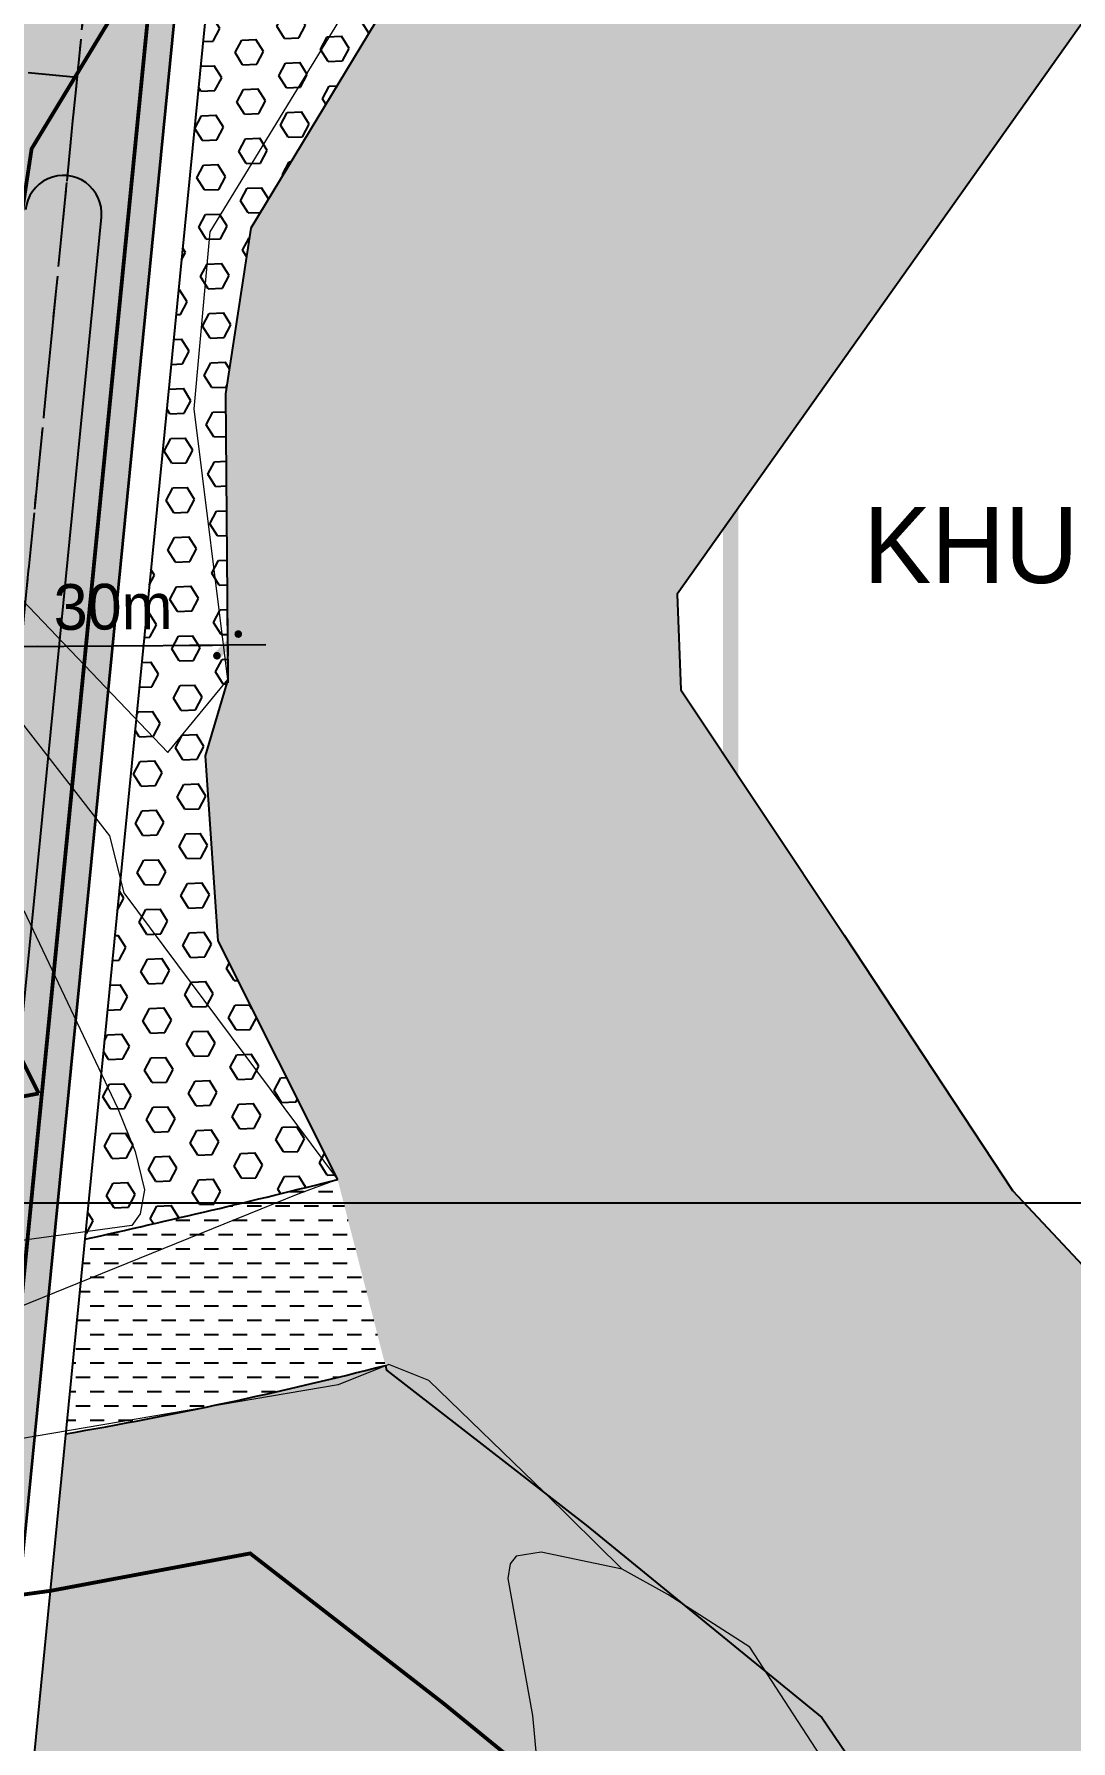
# Model space of a CAD drawing. Header units: metres. Extents: x 0 to 605536, y 0 to 1204694.
# Drawn here: x 600759.5 to 600895.7, y 1183726 to 1183950.2 of the extents above; entities that cross this region are included whole.
import ezdxf

# ---------------------------------------------------------------- set-up
doc = ezdxf.new("R2010")
doc.units = ezdxf.units.M
doc.header["$LTSCALE"] = 10
doc.header["$MEASUREMENT"] = 0
for name, pattern in [('BORDER', [1.75, 0.5, -0.25, 0.5, -0.25, 0, -0.25]), ('CENTER2', [1.125, 0.75, -0.125, 0.125, -0.125]), ('DASHED', [0.75, 0.5, -0.25]), ('DIVIDE', [1.25, 0.5, -0.25, 0, -0.25, 0, -0.25]), ('HIDDEN2', [0.1875, 0.125, -0.0625])]:
    doc.linetypes.add(name, pattern=pattern)
doc.layers.get('0').update_dxf_attribs({"lineweight": 0})
for name, color, linetype, lineweight in [('DAI PHAN CACH CAY XANH', 3, 'Continuous', 25), ('DAT CAY XANH TRONG DVO', 92, 'Continuous', 13), ('H- DUONG', 8, 'Continuous', 5), ('HANH LANG BV DIEN', 2, 'Continuous', 20), ('Hien trang', 251, 'Continuous', 5), ('KHUNG 1', 7, 'Continuous', 5), ('LONG DUONG', 3, 'Continuous', 35)]:
    doc.layers.add(name, color=color, linetype=linetype, lineweight=lineweight)
for name, color, linetype in [('DAT CAY XANH BV SONG RACH', 91, 'Continuous'), ('diencaothe', 1, 'DIVIDE'), ('HANH LANG BAO VE RACH', 162, 'Continuous'), ('KICH THUOC', 7, 'Continuous'), ('LE DUONG', 6, 'Continuous'), ('MAT NUOC', 4, 'Continuous'), ('RANH QUY HOACH', 7, 'Continuous'), ('TEXT', 7, 'Continuous'), ('TIMDUONG', 252, 'HIDDEN2')]:
    doc.layers.add(name, color=color, linetype=linetype)
doc.styles.add('APTIMA', font='VAPTIMN.TTF')
doc.styles.add('AVO', font='VAVON.TTF')
doc.dimstyles.new('1000', dxfattribs={"dimtxt": 6, "dimasz": 2, "dimexe": 1.5, "dimexo": 3.5, "dimgap": 2, "dimtad": 1, "dimdec": 3, "dimzin": 2, "dimdsep": 46, "dimtxsty": 'AVO', "dimblk1": 'TICKA', "dimblk2": 'TICKA', "dimsah": 1, "dimcen": 0, "dimadec": 0, "dimazin": 0, "dimtfac": 1, "dimtdec": 3, "dimtofl": 0, "dimtmove": 2, "dimatfit": 3, "dimldrblk": 'TICKA', "dimfxl": 1, "dimtolj": 1, "dimtzin": 2, "dimarcsym": 0})
pattern_1 = [(0, (0, 0), (1.875, 1.875), [1.875, -1.875])]

# ---------------------------------------------------------------- blocks, each defined once
blk = doc.blocks.new('gfd6758768')
at = {"layer": 'Hien trang', "linetype": 'Continuous'}
for p, q in [((600758.18, 1183835.04), (600770.4700000001, 1183809.14)), ((600770.4700000001, 1183809.14), (600772.81, 1183803.4)), ((600772.81, 1183803.4), (600774.0399999999, 1183798.349999999)), ((600774.0399999999, 1183798.349999999), (600773.4799999996, 1183795.21)), ((600772.35, 1183793.7), (600753.4, 1183791.09)), ((600773.4799999996, 1183795.21), (600772.35, 1183793.7))]:
    blk.add_line(p, q, dxfattribs=at)
for points in [[(600702.7699999999, 1183966.09), (600702.8200000002, 1183943.92), (600706.0300000003, 1183930.26), (600777.09, 1183855.81), (600784.9799999997, 1183865.4), (600780.56, 1183900.94), (600782.67, 1183924.18), (600806.9799999999, 1183964.01), (600780.35, 1184034.85), (600761.35, 1184041.019999999), (600752.4, 1184043.58), (600745.81, 1184043.68), (600716.3900000001, 1184032.76), (600715.03, 1184031.68), (600710.8000000003, 1184024.19), (600713.28, 1184000.1), (600702.7699999999, 1183966.09)], [(600594.4500000001, 1183970.25), (600757.5300000003, 1183860.18), (600769.43, 1183844.84), (600771.3200000002, 1183837.39), (600799.39, 1183799.72), (600794.15, 1183797.78), (600752.46, 1183780.88), (600747.37, 1183780.56), (600717.21, 1183779.52), (600681.71, 1183772.03), (600647.63, 1183771.31), (600615.3600000001, 1183759.32), (600607.2600000004, 1183762.18), (600485.91, 1183761.979999999)], [(600836.7400000001, 1183748.53), (600826.5700000002, 1183758.59), (600811.36, 1183773.32), (600806.09, 1183775.44), (600799.4799999997, 1183772.77), (600741.9999999999, 1183762.97), (600726.59, 1183763.96)], [(600836.7400000001, 1183748.53), (600826.09, 1183750.79), (600822.83, 1183750.25), (600822.02, 1183749.23), (600821.7299999999, 1183747.32), (600824.96, 1183729.32), (600825.5199999999, 1183723.63), (600824.2400000001, 1183723.24)], [(600873.84, 1183704.91), (600867.91, 1183716.14), (600853.4900000001, 1183738.28), (600842.7400000002, 1183745.22), (600836.7400000001, 1183748.53)]]:
    blk.add_lwpolyline(points, dxfattribs=at)
blk = doc.blocks.new('TICKA')
at = {"color": 0}
for p, q in [((0, 2.5), (0, -2.5)), ((-2.5, 0), (2.5, 0))]:
    blk.add_line(p, q, dxfattribs=at)
at = {"color": 0, "const_width": 0.5}
blk.add_lwpolyline([(-0.7071067811865533, -0.7071067811865464), (0.7071067811865533, 0.7071067811865464)], dxfattribs=at)
at = {"color": 0, "const_width": 0.25}
for points in [[(0.5821067811865533, 0.7071067811865464, 1), (0.8321067811865532, 0.7071067811865464, 1)], [(-0.8321067811865532, -0.7071067811865464, 1), (-0.5821067811865533, -0.7071067811865464, 1)]]:
    blk.add_lwpolyline(points, format="xyb", close=True, dxfattribs=at)
blk = doc.blocks.new('*D24')
at = {"layer": 'DEFPOINTS', "color": 0, "transparency": 16777216}
for p in [(600754.9045274135, 1183874.725733448), (600784.9035697976, 1183874.965433341), (600784.943766456, 1183869.934720779)]:
    blk.add_point(p, dxfattribs=at)
at = {"layer": 'KICH THUOC', "color": 0, "lineweight": -2, "transparency": 16777216}
for p, q in [((600754.932492401, 1183871.22584517), (600754.9567090665, 1183868.195068767)), ((600756.9446602309, 1183869.711000879), (600782.9438302971, 1183869.918740786)), ((600784.9315347851, 1183871.465545063), (600784.9557514506, 1183868.43476866))]:
    blk.add_line(p, q, dxfattribs=at)
at = {"layer": 'KICH THUOC', "color": 0, "lineweight": -2, "transparency": 16777216, "xscale": 2, "yscale": 2, "zscale": 2}
for p, rotation in [((600754.944724072, 1183869.695020887), 180.4577979439976), ((600784.943766456, 1183869.934720779), 0.457797943997625)]:
    blk.add_blockref('TICKA', p, dxfattribs=dict(at, rotation=rotation))
at = {"layer": 'KICH THUOC', "color": 0, "transparency": 16777216, "insert": (600769.9034530933, 1183874.920113271), "char_height": 6, "attachment_point": 5, "rotation": 0.45779794399762785, "style": 'AVO'}
blk.add_mtext('\\A1;30m', dxfattribs=at)

msp = doc.modelspace()

# ---------------------------------------------------------------- hatches: boundary and pattern name
at = {"layer": 'DAI PHAN CACH CAY XANH'}
h = msp.add_hatch(dxfattribs=at)
h.set_pattern_fill('HONEY', color=256, scale=10, style=0)
h.set_pattern_definition([(0, (0, 0), (1.875, 1.08253175), [1.25, -2.5]), (120, (0, 0), (-1.874999995903224, 1.082531757095822), [1.249999999999999, -2.499999999999999]), (59.99999999999999, (0, 0), (4.0967754e-09, 2.165063507095822), [-2.5, 1.25])])
h.paths.add_polyline_path([(600768.3720591965, 1183926.102897988, 1), (600758.42019362, 1183927.082883309), (600741.6685784626, 1183756.968271787, 1), (600751.620444039, 1183755.988286465)])
at = {"layer": 'DAT CAY XANH BV SONG RACH'}
h = msp.add_hatch(dxfattribs=at)
h.set_pattern_fill('HEX', color=256, scale=15, angle=2.152313825023599, style=0)
h.set_pattern_definition([(2.152313825023599, (0, 0), (-0.1219671053726775, 3.245304150685638), [1.875, -3.75]), (122.1523138250236, (0, 0), (-2.749532284814505, -1.72827868702161), [1.874999999999999, -3.749999999999998]), (62.1523138250236, (1.873677224534188, 0.0704177411016672), (-2.871499390187183, 1.517025463664026), [1.875, -3.75])])
edge = h.paths.add_edge_path()
edge.add_line((600815.8788526315, 1183970.765331361), (600812.9957582826, 1183975.59841475))
edge.add_arc((600792.2632351371, 1183963.23077788), 24.14116728184787, 30.81747637075039, 61.51959104004839)
edge.add_arc((600809.6130243727, 1183995.211186724), 12.24236932957005, 181.8118298498389, 241.5195910408397, ccw=False)
edge.add_arc((600753.5304052943, 1183993.437128536), 43.86830207215964, 1.811829849786003, 17.47476361487792)
edge.add_arc((600820.5823825541, 1184014.546070653), 26.4278933564619, 177.5953845213776, 197.4747636147299, ccw=False)
edge.add_arc((600785.7241066955, 1184016.009878243), 8.461103884673175, 357.5953845228893, 426.8908061785182)
edge.add_line((600789.0449605864, 1184023.792050716), (600766.2079475853, 1183791.879512219))
edge.add_arc((600507.7500120203, 1184959.845836089), 1196.221483735491, 282.4778364946295, 284.1109873371706)
edge.add_line((600799.3900000143, 1183799.720000004), (600783.6575643569, 1183831.063566819))
edge.add_line((600783.6575643569, 1183831.063566819), (600781.9779564547, 1183855.348084643))
edge.add_line((600781.9779564547, 1183855.348084643), (600784.9800000155, 1183865.400000001))
edge.add_line((600784.9800000155, 1183865.400000001), (600784.6804177653, 1183902.893469569))
edge.add_line((600784.6804177653, 1183902.893469569), (600787.9766433481, 1183924.684608441))
edge.add_line((600787.9766433481, 1183924.684608441), (600815.8788526315, 1183970.765331361))
h = msp.add_hatch(dxfattribs=at)
h.set_pattern_fill('HEX', color=256, scale=15, angle=2.152313825023599, style=0)
h.set_pattern_definition([(2.152313825023599, (0, 0), (-0.1219671053726775, 3.245304150685638), [1.875, -3.75]), (122.1523138250236, (0, 0), (-2.749532284814506, -1.72827868702161), [1.874999999999999, -3.749999999999999]), (62.1523138250236, (1.873677224534188, 0.0704177411016672), (-2.871499390187183, 1.517025463664027), [1.875, -3.75])])
edge = h.paths.add_edge_path()
edge.add_line((600787.9069648694, 1183750.608783734), (600813.3398760472, 1183730.870553042))
edge.add_line((600813.3398760472, 1183730.870553042), (600840.603301529, 1183708.589160414))
edge.add_line((600840.603301529, 1183708.589160414), (600852.1892210086, 1183691.487605819))
edge.add_line((600852.1892210086, 1183691.487605819), (600855.937308565, 1183683.81119861))
edge.add_line((600855.937308565, 1183683.81119861), (600856.3611115165, 1183668.41098455))
edge.add_line((600856.3611115165, 1183668.41098455), (600857.8141869019, 1183636.86454325))
edge.add_line((600857.8141869019, 1183636.86454325), (600856.174737455, 1183632.898087482))
edge.add_line((600856.174737455, 1183632.898087482), (600845.0376516641, 1183600.038742745))
edge.add_line((600845.0376516641, 1183600.038742745), (600841.0797024196, 1183540.187866233))
edge.add_line((600841.0797024196, 1183540.187866233), (600838.3372246621, 1183521.534911982))
edge.add_line((600838.3372246621, 1183521.534911982), (600836.583496607, 1183512.346389662))
edge.add_line((600836.583496607, 1183512.346389662), (600829.4728869679, 1183483.773950069))
edge.add_line((600829.4728869679, 1183483.773950069), (600828.8991440843, 1183482.327339526))
edge.add_line((600828.8991440843, 1183482.327339526), (600824.3316950223, 1183470.811170596))
edge.add_line((600824.3316950223, 1183470.811170596), (600822.9162400304, 1183462.6670639))
edge.add_line((600822.9162400304, 1183462.6670639), (600851.102382145, 1183449.643044095))
edge.add_line((600851.102382145, 1183449.643044095), (600853.3589112598, 1183462.626440938))
edge.add_line((600853.3589112598, 1183462.626440938), (600858.0999860083, 1183474.580382179))
edge.add_line((600858.0999860083, 1183474.580382179), (600865.8959743103, 1183505.906866986))
edge.add_line((600865.8959743103, 1183505.906866986), (600867.9251461597, 1183516.538555734))
edge.add_line((600867.9251461597, 1183516.538555734), (600870.9351462574, 1183537.011062379))
edge.add_line((600870.9351462574, 1183537.011062379), (600874.7127108991, 1183594.134219072))
edge.add_line((600874.7127108991, 1183594.134219072), (600884.2732895289, 1183622.342168169))
edge.add_line((600884.2732895289, 1183622.342168169), (600888.0896233608, 1183631.575340543))
edge.add_line((600888.0896233608, 1183631.575340543), (600886.3421175194, 1183669.513902446))
edge.add_line((600886.3421175194, 1183669.513902446), (600885.7471638679, 1183691.133415835))
edge.add_line((600885.7471638679, 1183691.133415835), (600878.2163529588, 1183706.557167357))
edge.add_line((600878.2163529588, 1183706.557167357), (600862.9816735779, 1183729.04452381))
edge.add_line((600862.9816735779, 1183729.04452381), (600832.0316578132, 1183754.338830772))
edge.add_line((600832.0316578132, 1183754.338830772), (600805.8127510278, 1183774.687064881))
edge.add_line((600805.8127510278, 1183774.687064881), (600805.6562220176, 1183775.297143109))
edge.add_arc((600671.6936681592, 1184298.510286896), 540.090695779757, 279.8073266827626, 284.36139084489537, ccw=False)
edge.add_line((600763.690290408, 1183766.31240907), (600762.7573594078, 1183756.83838563))
edge.add_line((600762.7573594078, 1183756.83838563), (600761.6597798207, 1183745.692336526))
edge.add_arc((610524.8058107968, 1131696.20485238), 52957.22960828344, 100.59487617181833, 100.62376755858747, ccw=False)
at = {"layer": 'DAT CAY XANH TRONG DVO', "ltscale": 5}
h = msp.add_hatch(dxfattribs=at)
h.set_pattern_fill('CROSS', color=256, scale=8, style=0)
h.set_pattern_definition([(0, (0, 0), (2, 2), [1, -3]), (90, (0.5, -0.5), (-1.999999999999999, 2), [1, -3])])
h.paths.add_polyline_path([(600845.0376516641, 1183600.038742745), (600856.174737455, 1183632.898087482), (600857.8141869019, 1183636.86454325), (600856.3611115165, 1183668.41098455), (600855.937308565, 1183683.81119861), (600852.1892210086, 1183691.487605819), (600840.603301529, 1183708.589160414), (600813.3398760472, 1183730.870553042), (600787.9069648694, 1183750.608783734), (600761.6597798207, 1183745.692336526), (600760.2093975685, 1183730.96353509), (600747.2735913065, 1183599.59890927), (600744.3336353379, 1183569.743312493), (600740.2989613517, 1183528.77072619), (600738.2577263364, 1183508.041745821), (600737.6684578273, 1183502.057655179), (600822.9162400303, 1183462.667063899), (600824.3316950223, 1183470.811170596), (600828.8991440843, 1183482.327339526), (600829.4728869679, 1183483.773950069), (600836.583496607, 1183512.346389662), (600838.3372246621, 1183521.534911982), (600841.0797024196, 1183540.187866233)])
at = {"layer": 'MAT NUOC'}
h = msp.add_hatch(dxfattribs=at)
h.set_pattern_fill('DASH', color=256, scale=15, style=0)
h.set_pattern_definition(pattern_1)
h.paths.add_polyline_path([(600844.4330130328, 1183864.034056415), (600843.9600000154, 1183876.620000002), (600890.5700000151, 1183942.375000002), (600970.416996593, 1184055.017332885), (601040.7600000146, 1184154.250000002), (601062.5150000134, 1184198.075), (601148.836398966, 1184354.657177226), (601192.4382633694, 1184434.92665921), (601235.1000000132, 1184436.530000002), (601275.7900000131, 1184506.262500002), (601259.280000014, 1184506.110000002), (601239.7400000129, 1184509.400000002), (601227.2700000129, 1184524.440000002), (601219.7500000133, 1184550.319999998), (601203.970000013, 1184599.230000001), (601188.982336401, 1184625.912794781), (601139.6500000114, 1184713.740000002), (601117.0700000128, 1184743.620000002), (601105.6600000123, 1184747.780000001), (601087.540000012, 1184761.780000002), (601020.0500000126, 1184794.950000001), (600980.0600000122, 1184851.770000001), (600990.7100000121, 1184886.575000001), (600980.5000000119, 1184928.790000001), (600992.190000012, 1184998.120000001), (600969.5100000119, 1185001.800000001), (600971.2600000118, 1184986.520000001), (600925.110000012, 1184985.780000001), (600883.6550000113, 1185011.105000001), (600870.8147325902, 1185017.441402172), (600868.6609566106, 1184995.56955515), (600866.9967631028, 1184978.669475401), (600947.7698236736, 1184960.538843512), (600937.1399999999, 1184890.82), (600956.3200000001, 1184814.03), (601004.2899999996, 1184758.370000001), (601079.1099999988, 1184725.739999999), (601127.07, 1184664.309999999), (601163.5199999999, 1184581.77), (601184.404496485, 1184500.279708622), (601173.0500000004, 1184495.41), (601167.41, 1184488.48), (601147.6899999996, 1184425.080000006), (601143.8199999995, 1184413.239999999), (601137.3600000003, 1184400.560000001), (601129.7000000001, 1184381.1), (601122.0399999996, 1184361.649999998), (601115.1100000025, 1184348.300000004), (601108.2800000003, 1184336.180000001), (601097.3800000071, 1184318.290000013), (601087.8200000456, 1184302.190000093), (601077.3499999879, 1184284.469999981), (601072.6800000016, 1184276.870000003), (601065.4899999707, 1184267.709999964), (601060.1600000014, 1184260.990000002), (601055.0600000018, 1184253.060000002), (601047.8200000004, 1184240.550000001), (601042.3499999907, 1184230.74999998), (601038.5000000048, 1184223.770000009), (601033.0299999954, 1184213.549999991), (601029.4899999994, 1184206.479999999), (601026.07, 1184200.760000001), (601020.2899999964, 1184192.369999995), (601012.000000001, 1184181.570000001), (601009.9100000006, 1184179.370000001), (600998.2699999821, 1184158.659999964), (600987.3900000027, 1184139.090000004), (600972.7299999938, 1184111.929999986), (600966.7200000004, 1184100.680000001), (600963.2800000004, 1184092.91), (600960.8162886593, 1184086.692061854), (600929.21, 1184045.61), (600897.1562325348, 1184003.94630225), (600887.0300000029, 1183994.540000004), (600876.73, 1183985.700000002), (600867.4500000052, 1183976.230000015), (600859.8899999963, 1183968.299999995), (600837.5300000005, 1183941.770000001), (600831.5372952293, 1183933.316947231), (600827.4700000011, 1183925.510000001), (600817.7000000007, 1183903.6), (600815.8999999992, 1183900.009999999), (600812.5253029729, 1183892.650720941), (600812.3899999999, 1183885.630000006), (600812.8589361488, 1183870.321839943), (600813.9711202069, 1183862.863664492), (600812.0099999999, 1183847.989999999), (600811.7177535275, 1183836.808395839), (600822.4999999921, 1183823.000000007), (600833.1888282174, 1183810.164863622), (600836.2600000106, 1183804.809999987), (600843.468935054, 1183791.583606656), (600848.87, 1183786.379999999), (600864.60840089, 1183773.320475858), (600871.960000054, 1183769.319999923), (600881.5428303321, 1183764.177993491), (600892.3200000008, 1183746.179999998), (600896.5200000019, 1183735.3), (600905.0599999521, 1183711.540000033), (600910.92, 1183695.09), (600913.4400000022, 1183683.699999974), (600916.909999995, 1183667.740000019), (600919.0600000008, 1183657.259999995), (600920.6145553119, 1183644.654584146), (600920.3900000005, 1183636.869999998), (600919.9600000004, 1183627.280000001), (600919.1600000212, 1183620.480000271), (600917.1400000005, 1183603.460000002), (600914.7099999987, 1183588.110000002), (600912.4599999979, 1183575.029999989), (600909.0299999932, 1183553.899999991), (600906.9399999996, 1183541.379999998), (600904.7199999982, 1183530.739999996), (600900.9599999988, 1183511.869999986), (600897.669999996, 1183496.08999998), (600894.7600000026, 1183481.520000004), (600891.9999999997, 1183468.469999999), (600891.6300000005, 1183467.200000001), (600888.6199999978, 1183452.23999999), (600886.78, 1183443.83), (600885.7900000006, 1183437.190000011), (600883.91, 1183425.1), (600883.3511276352, 1183421.522676891), (600921.9955451214, 1183403.666183559), (600930.6152219821, 1183457.692209007), (600962.3200000164, 1183656.410000002), (600914.280000016, 1183770.200000002), (600888.0000000161, 1183798.27), (600865.8850000222, 1183831.810000008)])
h.paths.add_polyline_path([(600931.6429456035, 1183497.788993304), (600948.6465187962, 1183598.169393844), (600930.6273444402, 1183601.221686407), (600913.6237712475, 1183500.841285867)], flags=24)
h.paths.add_polyline_path([(601078.0690754709, 1184222.244688723), (601132.9075667183, 1184321.919516349), (601116.89514177, 1184330.729135049), (601062.0566505227, 1184231.054307423)], flags=25)
h.paths.add_polyline_path([(601124.3841970223, 1184686.14572888), (601175.6848706263, 1184584.604740741), (601191.9970879683, 1184592.846020966), (601140.696414364, 1184694.387009105)], flags=24)
h.paths.add_polyline_path([(601073.8405737559, 1184271.312261154), (601112.9560991912, 1184336.919814621), (601100.5312926061, 1184344.327541511), (601061.4157671708, 1184278.719988044)], flags=24)
h = msp.add_hatch(dxfattribs=at)
h.set_pattern_fill('DASH', color=256, scale=15, style=0)
h.set_pattern_definition(pattern_1)
h.paths.add_polyline_path([(600929.21, 1184045.61), (600960.2299999995, 1184085.929999999), (600961.1799999998, 1184087.61), (600963.2800000003, 1184092.91), (600966.7200000001, 1184100.680000001), (600972.7299999947, 1184111.929999987), (600987.390000007, 1184139.090000012), (600990.3425970853, 1184144.400875455), (600959.8978841498, 1184147.398843178), (600925.2248183893, 1184091.702875979), (600893.416583329, 1184055.442602274), (600863.2886766061, 1184021.086915828), (600830.6500000156, 1183995.160000002), (600787.9766433481, 1183924.684608441), (600784.6804177653, 1183902.893469569), (600784.9800000155, 1183865.400000001), (600781.9779564547, 1183855.348084643), (600783.6575643569, 1183831.063566819), (600799.3900000157, 1183799.72), (600805.8127510278, 1183774.687064881), (600832.0316578132, 1183754.338830772), (600862.9816735779, 1183729.04452381), (600878.2163529588, 1183706.557167357), (600885.7471638679, 1183691.133415835), (600886.3421175194, 1183669.513902446), (600888.0896233608, 1183631.575340543), (600884.2732895289, 1183622.342168169), (600874.7127108991, 1183594.134219072), (600870.9351462574, 1183537.011062379), (600867.9251461597, 1183516.538555734), (600865.8959743103, 1183505.906866986), (600858.0999860083, 1183474.580382179), (600853.3589112598, 1183462.626440938), (600848.9756746738, 1183437.406602345), (600883.351127635, 1183421.52267689), (600883.91, 1183425.1), (600885.7900000011, 1183437.190000022), (600886.78, 1183443.83), (600888.6199999969, 1183452.239999984), (600891.6300000006, 1183467.200000002), (600891.9999999997, 1183468.469999999), (600894.7600000019, 1183481.520000004), (600897.6699999962, 1183496.089999976), (600900.959999999, 1183511.869999989), (600904.7199999957, 1183530.73999998), (600906.9399999996, 1183541.379999998), (600909.0299999955, 1183553.899999984), (600912.4599999996, 1183575.029999996), (600914.7099999983, 1183588.109999998), (600917.1400000005, 1183603.460000002), (600919.1600000125, 1183620.480000197), (600919.9600000004, 1183627.28), (600920.3900000004, 1183636.869999997), (600920.6145553119, 1183644.654584147), (600919.0600000008, 1183657.259999994), (600916.909999995, 1183667.740000031), (600913.4399999946, 1183683.699999994), (600910.9200000003, 1183695.09), (600905.0599999627, 1183711.539999996), (600896.5199999999, 1183735.299999997), (600892.3200000008, 1183746.179999998), (600882.4042690438, 1183762.739381239), (600879.7499999992, 1183765.14), (600871.9600000618, 1183769.319999938), (600864.60840089, 1183773.320475857), (600848.8700000006, 1183786.380000002), (600843.4689350545, 1183791.583606657), (600836.260000009, 1183804.809999993), (600833.9199999992, 1183808.890000004), (600832.5100000004, 1183810.980000002), (600822.4999999915, 1183823.000000004), (600811.7177535275, 1183836.808395839), (600812.0099999999, 1183847.989999999), (600813.7899999998, 1183861.49), (600813.8300000001, 1183863.809999998), (600812.8589361488, 1183870.321839943), (600812.3899999999, 1183885.630000003), (600812.5253029728, 1183892.650720941), (600815.8999999989, 1183900.009999999), (600817.7000000007, 1183903.600000001), (600827.4700000009, 1183925.510000001), (600831.5372952289, 1183933.316947231), (600837.5300000007, 1183941.770000001), (600859.8899999983, 1183968.299999998), (600867.4499999981, 1183976.230000003), (600876.7299999993, 1183985.700000001), (600887.0300000022, 1183994.540000003), (600895.6100000001, 1184002.510000001), (600898.1900000003, 1184005.290000001)])
h = msp.add_hatch(dxfattribs=at)
h.set_pattern_fill('DASH', color=256, scale=15, style=0)
h.set_pattern_definition(pattern_1)
h.paths.add_polyline_path([(600799.390000015, 1183799.720000004, -0.0071260854659652), (600766.2079475853, 1183791.879512219), (600763.690290408, 1183766.31240907, 0.0198734692481358), (600805.6562220176, 1183775.297143109)])

# ---------------------------------------------------------------- linework, layer by layer
at = {"layer": 'DAI PHAN CACH CAY XANH'}
msp.add_line((600751.620444039, 1183755.988286465), (600768.3720591965, 1183926.102897988), dxfattribs=at)
msp.add_arc((600763.3961264082, 1183926.592890649), 4.999999992019994, 354.3760713194689, 174.3760713194689, dxfattribs=at)
at = {"layer": 'diencaothe'}
msp.add_line((600879.5414007918, 1185106.061738601), (600652.1353909037, 1182796.727106253), dxfattribs=at)
at = {"layer": 'H- DUONG', "linetype": 'DASHED', "ltscale": 7, "const_width": 24}
msp.add_lwpolyline([(600858.4236928548, 1184891.608944155), (600832.4850916786, 1184628.19941491), (600787.6997624234, 1184173.399157342), (600761.7301513676, 1183909.674719147), (600744.0904155563, 1183730.541138488), (600722.5993977514, 1183512.297338663), (600692.4544905903, 1183206.172280093), (600684.8755988698, 1183129.207748093), (600662.3697260182, 1182900.657976548)], dxfattribs=at)
at = {"layer": 'H- DUONG', "linetype": 'DASHED', "ltscale": 3, "const_width": 12}
msp.add_lwpolyline([(599839.0950373946, 1184035.698212775), (600106.9209948827, 1184009.324714762), (600325.8620379122, 1183987.765037659), (600534.8512153508, 1183967.185345879), (600765.1600999978, 1183944.506248719)], dxfattribs=at)
at = {"layer": 'HANH LANG BAO VE RACH', "color": 5, "linetype": 'BORDER', "const_width": 0.5, "flags": 128}
msp.add_lwpolyline([(599922.7727574332, 1184584.252536766), (599923.9933216111, 1184583.021561212), (599943.9780161132, 1184553.17952038), (599955.8651792312, 1184521.092937273), (599978.4447286744, 1184452.678098196), (599980.3910140211, 1184401.949084192), (599971.8066336747, 1184360.969251203), (599935.8814361587, 1184299.313064147), (599899.6348794957, 1184266.829637893), (599883.5055835105, 1184247.69543197), (599813.0368184459, 1184202.081853026), (599804.6946785912, 1184189.628730686), (599804.278624818, 1184170.268361778), (599815.1400374942, 1184146.121638152), (599825.181292532, 1184114.840123013), (599834.7205929126, 1184067.820998021), (599848.5919838325, 1184014.005091668), (599855.2685768303, 1183964.656910085), (599855.3243746636, 1183843.464015656), (600063.4645510704, 1183828.88700846), (600083.9908466783, 1183827.487549669, 0.0329946176322553), (600142.6043304435, 1183821.521166491, -0.0588876641885332), (600269.729403683, 1183805.492480081), (600305.1305571968, 1183797.642894744, 0.0150535988931185), (600351.3371127269, 1183790.484695842, 0.021510127590884), (600491.6636324564, 1183783.716241711), (600511.762283087, 1183783.735719373, 0.0075072370664377), (600560.802402396, 1183784.821401163, 0.0428129268310663), (600760.1491172515, 1183811.023974145), (600754.1445085291, 1183822.986893225), (600751.6735584829, 1183858.712987607), (600754.9449497602, 1183869.666775437), (600754.6623855511, 1183905.030394509), (600759.2103868802, 1183935.096943676), (600783.8618168122, 1183975.808978366, -0.1547380884413999), (600777.3867744968, 1183994.191775658, 0.0684490424483832), (600776.2971686732, 1184000.604438287, -0.0489559171345301), (600774.4316617175, 1184009.48045897, -0.2130614155555564), (600710.5095449482, 1184113.413314883, 0.0830695064233192), (600692.6000456854, 1184169.547443735, -0.0085050574441648), (600689.9412755211, 1184178.001498675)], format="xyb", dxfattribs=at)
msp.add_lwpolyline([(600004.7231411006, 1183234.815809995), (599984.0840254019, 1183234.549575164), (599823.2271755369, 1183250.860115643), (599822.3918899219, 1183284.135806326), (599840.714885831, 1183358.203202402), (599865.669213853, 1183467.200507197), (599866.9699510396, 1183529.419102633), (599868.098679087, 1183583.40992757), (599868.5838511904, 1183606.617326521), (599855.3534252836, 1183780.366069004), (599855.3477406556, 1183792.713081067), (600059.6283347957, 1183778.406378045), (600079.415192356, 1183777.02136154, -0.0299786742930379), (600235.856521535, 1183755.215409408, 0.0064258479353327), (600262.2147694208, 1183749.567830178), (600298.4405517768, 1183742.951039368, 0.0271245454838194), (600411.4760935351, 1183730.596004368, 0.0130258742546991), (600488.2684722336, 1183728.771571198), (600508.6600397115, 1183728.959419376, 0.0148531124902749), (600596.152947735, 1183732.972106031, -0.0085503379019448), (600686.2472677216, 1183738.608706047, 0.0210514029094301), (600733.2799369729, 1183741.815829413), (600761.6597798207, 1183745.692336526), (600787.9069648694, 1183750.608783734), (600813.3398760472, 1183730.870553042), (600840.603301529, 1183708.589160414), (600852.1892210086, 1183691.487605819), (600855.937308565, 1183683.81119861), (600856.3611115165, 1183668.41098455), (600857.8141869019, 1183636.86454325), (600856.174737455, 1183632.898087482), (600845.0376516641, 1183600.038742745), (600841.0797024196, 1183540.187866233), (600838.3372246621, 1183521.534911982), (600836.583496607, 1183512.346389662), (600829.4728869679, 1183483.773950069), (600828.8991440843, 1183482.327339526), (600824.3316950223, 1183470.811170596), (600822.9162400303, 1183462.667063899), (600816.353154099, 1183406.213581055), (600815.9088700014, 1183400.357398818), (600812.9751904872, 1183367.210879767), (600805.61196254, 1183350.855057606), (600800.9465047811, 1183325.521427368), (600797.395331989, 1183313.252377079), (600789.8005891995, 1183285.257969803), (600786.629726922, 1183245.688809905), (600780.0659070113, 1183231.276064005), (600778.0829016889, 1183210.797377459), (600780.2079371543, 1183167.829001821), (600783.8711046271, 1183149.875770997), (600780.7801140505, 1183118.605728738), (600783.6685284099, 1183100.369487122), (600783.7850064235, 1183084.973109859), (600786.2474785203, 1183052.245527489), (600786.8123510414, 1183031.768015096), (600788.0829600976, 1182946.798567561), (600788.4869962585, 1182918.507537072), (600784.7615782167, 1182904.15921933), (600783.8097301135, 1182880.586833036), (600767.7847506807, 1182816.587402354), (600749.4113488736, 1182751.975485721), (600739.7796646432, 1182717.058181253), (600703.83030029, 1182735.656816573), (600675.6690147779, 1182763.078349388), (600659.2633244949, 1182781.223791778), (600588.1641384853, 1182863.686818781), (600557.1462566421, 1182906.015385375), (600498.3427254909, 1182964.080956635), (600459.9701156603, 1183012.933891341), (600447.4342709052, 1183028.893525258), (600418.8632423115, 1183046.481143759), (600398.3121100453, 1183069.144643431), (600342.80678534, 1183099.842491343), (600333.4117614386, 1183106.272210825), (600296.2752476847, 1183127.619967591), (600291.783322739, 1183130.731483706), (600248.6479301071, 1183163.223906652), (600233.2736858204, 1183169.598110861), (600223.6314010358, 1183174.348722384), (600182.8570668552, 1183191.483051321), (600147.0194122212, 1183198.571220851), (600132.9407834274, 1183213.245770441), (600039.4202458713, 1183231.325754658)], format="xyb", close=True, dxfattribs=at)
at = {"layer": 'HANH LANG BV DIEN', "color": 2, "linetype": 'DIVIDE', "ltscale": 0.5, "const_width": 0.5, "flags": 128}
msp.add_lwpolyline([(600888.0004865453, 1185105.228751076), (600696.7228570763, 1183162.782048179)], dxfattribs=at)
at = {"layer": 'KHUNG 1', "color": 1, "linetype": 'Continuous', "const_width": 2}
for points in [[(600850.9863633103, 1185598.059333424), (599250.9863633103, 1185598.059333424), (599250.9863633103, 1182421.690856558), (600850.9863633103, 1182421.690856558)], [(600850.9863633103, 1185598.059333424), (602450.9863633103, 1185598.059333424), (602450.9863633103, 1182421.690856558), (600850.9863633103, 1182421.690856558)]]:
    msp.add_lwpolyline(points, close=True, dxfattribs=at)
at = {"layer": 'KICH THUOC'}
msp.add_line((600682.3128806411, 1183796.671411515), (601027.663367117, 1183796.671411515), dxfattribs=at)
at = {"layer": 'LE DUONG'}
msp.add_line((600800.8787884673, 1184143.965957168), (600762.7573594078, 1183756.83838563), dxfattribs=at)
msp.add_lwpolyline([(600762.7573594078, 1183756.83838563), (600760.2093975685, 1183730.96353509)], dxfattribs=at)
at = {"layer": 'LE DUONG', "flags": 128}
msp.add_lwpolyline([(600760.2093975685, 1183730.96353509), (600747.2735913065, 1183599.59890927), (600744.3336353379, 1183569.743312493), (600740.2989613517, 1183528.77072619), (600738.2577263364, 1183508.041745821)], dxfattribs=at)
at = {"layer": 'LONG DUONG', "color": 7}
msp.add_lwpolyline([(600756.1306527993, 1183730.36034266), (600796.6040466336, 1184141.372391619, -0.4142135623592926), (600809.7222677312, 1184152.138647942), (600873.1355082022, 1184145.894186105, 0.2927214795052536), (600961.5348041035, 1184190.9511249), (601093.6084044329, 1184416.422197523, 0.0575965772384775), (601102.8629070584, 1184437.437158102), (601107.5335354297, 1184452.549060276, 0.0817581128711289), (601114.3991067393, 1184515.197010218), (601102.9399640034, 1184606.249866253, 0.2508038006697695), (601050.5392295184, 1184680.169923164), (600925.8151740489, 1184742.378493087)], format="xyb", dxfattribs=at)
at = {"layer": 'MAT NUOC'}
for points in [[(601235.1000000132, 1184436.530000002), (601192.4382633693, 1184434.92665921), (601148.8363989708, 1184354.657177235), (601062.5150000143, 1184198.075000002), (601040.7600000146, 1184154.250000002), (600970.416996593, 1184055.017332885), (600890.5700000151, 1183942.375000002), (600843.9600000154, 1183876.620000002), (600844.4330130325, 1183864.034056415), (600865.8850000156, 1183831.810000002), (600888.0000000156, 1183798.270000002), (600914.2800000157, 1183770.200000002), (600962.3200000164, 1183656.410000002), (600930.6152219821, 1183457.692209007), (600921.9955451211, 1183403.666183559)], [(600815.8788526396, 1183970.765331374), (600787.9766433481, 1183924.684608441), (600784.6804177653, 1183902.893469569), (600784.9800000155, 1183865.400000001), (600781.9779564547, 1183855.348084643), (600783.6575643569, 1183831.063566819), (600799.3900000157, 1183799.72)], [(600805.6562220176, 1183775.297143109), (600805.8127510278, 1183774.687064881), (600832.0316578132, 1183754.338830772), (600862.9816735779, 1183729.04452381), (600878.2163529588, 1183706.557167357), (600885.7471638679, 1183691.133415835), (600886.3421175194, 1183669.513902446), (600888.0896233608, 1183631.575340543), (600884.2732895289, 1183622.342168169), (600874.7127108991, 1183594.134219072), (600870.9351462574, 1183537.011062379), (600867.9251461597, 1183516.538555734), (600865.8959743103, 1183505.906866986), (600858.0999860083, 1183474.580382179), (600853.3589112598, 1183462.626440938), (600848.9756746737, 1183437.406602345), (600883.2599366519, 1183421.564813666)]]:
    msp.add_lwpolyline(points, dxfattribs=at)
for points in [[(600766.2079475853, 1183791.879512219, 0.0071260854627156), (600799.39, 1183799.72)], [(600763.690290408, 1183766.31240907, 0.0198734692481063), (600805.6562220176, 1183775.297143109)]]:
    msp.add_lwpolyline(points, format="xyb", dxfattribs=at)
at = {"layer": 'RANH QUY HOACH', "linetype": 'DASHED', "ltscale": 4, "const_width": 10}
msp.add_lwpolyline([(600905.05999997, 1183711.539999976), (600896.519999999, 1183735.3), (600892.320000001, 1183746.179999998), (600882.404269044, 1183762.739381239), (600879.7499999987, 1183765.140000001), (600871.9600000603, 1183769.319999939), (600864.6084008893, 1183773.320475858), (600848.8699999999, 1183786.380000003), (600843.4689350545, 1183791.583606657), (600836.2600000093, 1183804.809999992), (600833.9199999991, 1183808.890000004), (600832.5100000004, 1183810.980000002), (600822.4999999892, 1183823.000000007), (600811.7177535275, 1183836.808395839), (600812.0099999999, 1183847.989999999), (600813.7899999998, 1183861.49), (600813.8300000001, 1183863.809999998), (600812.8589361488, 1183870.321839944), (600812.3899999999, 1183885.630000003), (600812.5253029728, 1183892.650720941), (600815.8999999989, 1183900.009999999), (600817.7000000007, 1183903.600000001), (600827.4700000009, 1183925.510000001), (600831.5372952289, 1183933.316947231), (600837.5300000007, 1183941.770000001), (600859.8899999982, 1183968.299999998)], dxfattribs=at)
at = {"layer": 'TIMDUONG', "linetype": 'CENTER2'}
for p, q in [((600787.6997624234, 1184173.399157342), (600761.7301513676, 1183909.674719147)), ((600761.7301513676, 1183909.674719147), (600744.0904155563, 1183730.541138488))]:
    msp.add_line(p, q, dxfattribs=at)
msp.add_lwpolyline([(599839.0950373946, 1184035.698212775), (600106.9209948827, 1184009.324714762), (600325.8620379122, 1183987.765037659), (600534.8512153508, 1183967.185345879), (600765.1600999978, 1183944.506248719)], dxfattribs=at)

# ---------------------------------------------------------------- block references
at = {"layer": 'Hien trang', "linetype": 'Continuous'}
msp.add_blockref('gfd6758768', (0, 0), dxfattribs=at)

# ---------------------------------------------------------------- texts
at = {"layer": 'TEXT', "lineweight": -3, "insert": (600868.4098946238, 1183888.064140185), "char_height": 9.999999999991408, "width": 391.7175338870675, "attachment_point": 1, "style": 'APTIMA'}
msp.add_mtext('KHU TRAÏI GIAM T30', dxfattribs=at)

# ---------------------------------------------------------------- dimensions: what is measured, and where the dimension line sits
at = {"layer": 'KICH THUOC'}
dim = msp.add_aligned_dim(p1=(600754.9045274135, 1183874.725733448), p2=(600784.9035697976, 1183874.965433341), distance=-5.03087315005541, dimstyle='1000', override={"dimdec": 0, "dimpost": 'm', "dimtdec": 0, "dimfxl": 0.18}, dxfattribs=at)
dim.commit()
dim.dimension.update_dxf_attribs({"geometry": '*D24', "text_midpoint": (600769.9034530933, 1183874.920113271)})

doc.saveas('drawing.dxf')
